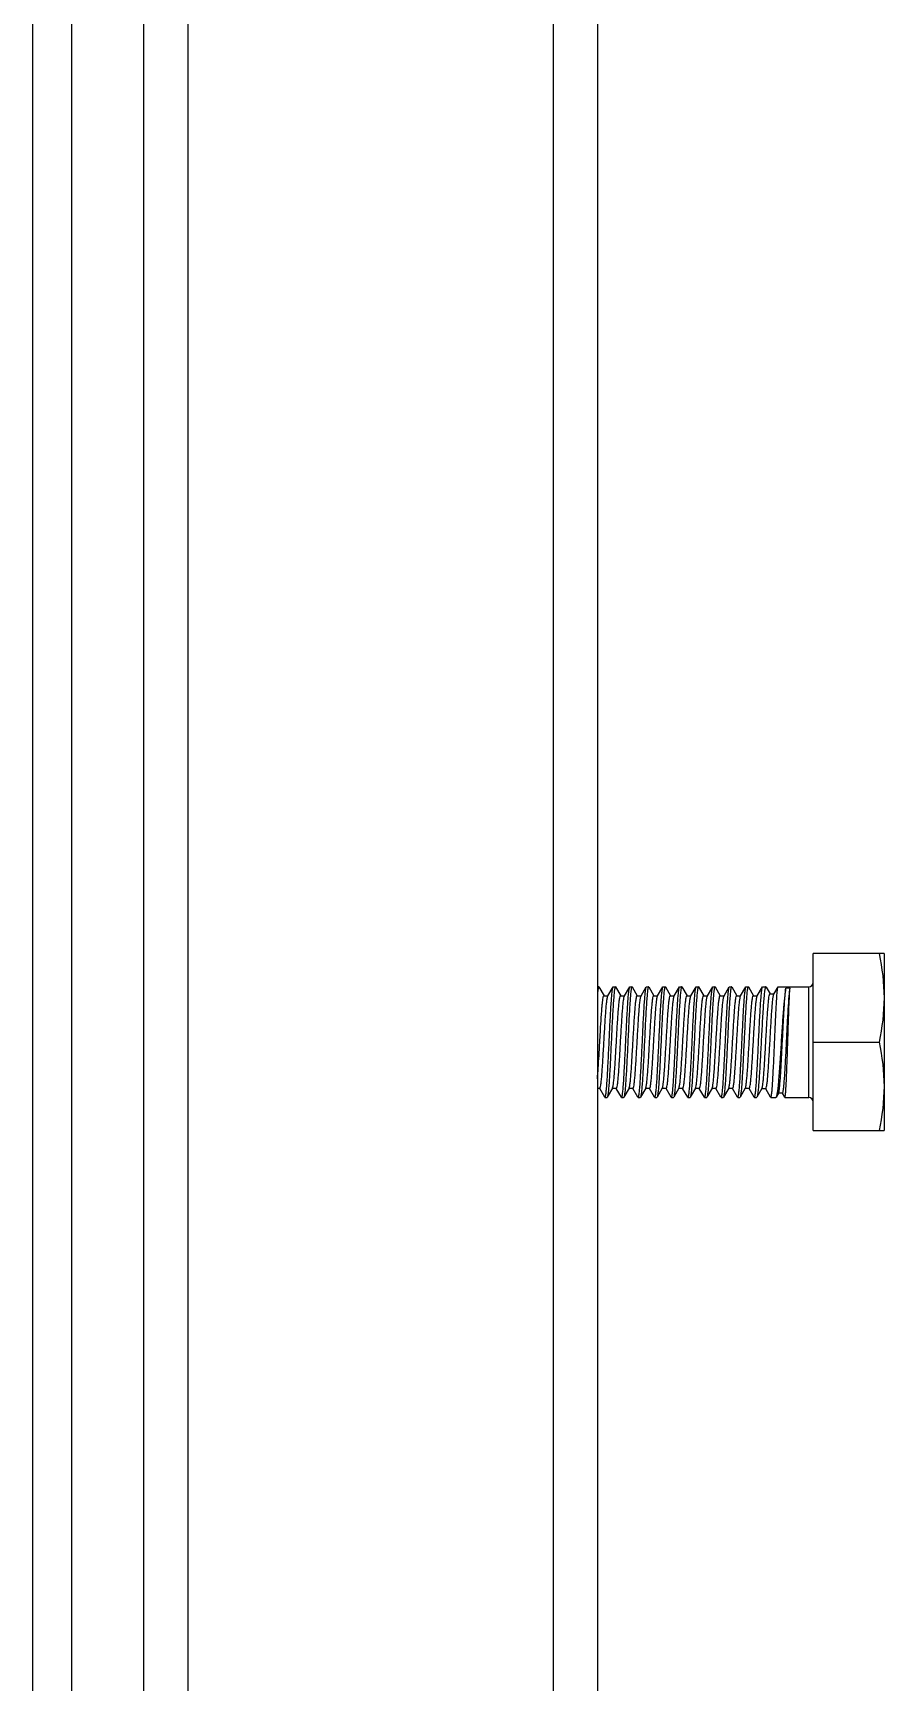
# Model space of a CAD drawing. Extents: x -427546 to -314919, y 698702 to 968782.
# Drawn here: x -418063 to -417670, y 894737 to 895499 of the extents above; entities that cross this region are included whole.
import ezdxf

# ---------------------------------------------------------------- set-up
doc = ezdxf.new("R2010")
doc.units = 0
doc.header["$LTSCALE"] = 1000
doc.header["$MEASUREMENT"] = 0
doc.layers.get('0').update_dxf_attribs({"linetype": 'CONTINUOUS'})

msp = doc.modelspace()

# ---------------------------------------------------------------- linework, layer by layer
for p, q in [((-418063.34, 894247.59), (-418063.34, 895961.39)), ((-418045.45, 894471.37), (-418045.45, 895885.83)), ((-418012.23, 895790.3), (-418012.23, 894093.48)), ((-417991.79, 895790.3), (-417991.79, 894093.48)), ((-417823.13, 895790.3), (-417823.13, 894093.48)), ((-417802.68, 895790.3), (-417802.68, 894093.48)), ((-417670.31, 895073.49), (-417703.02, 895073.49)), ((-417703.02, 894991.72), (-417703.02, 895073.49)), ((-417670.31, 895073.49), (-417670.31, 894991.72)), ((-417802.68, 895058.16), (-417802.04, 895058.16)), ((-417801.94, 895058.07), (-417802.04, 895058.16)), ((-417801.94, 895058.07), (-417799.59, 895054.02)), ((-417797.86, 895053.92), (-417795.44, 895058.07)), ((-417795.44, 895058.07), (-417795.34, 895058.16)), ((-417795.34, 895058.16), (-417794.38, 895058.16)), ((-417794.28, 895058.07), (-417794.38, 895058.16)), ((-417794.28, 895058.07), (-417791.93, 895054.02)), ((-417790.19, 895053.92), (-417787.77, 895058.07)), ((-417787.77, 895058.07), (-417787.67, 895058.16)), ((-417787.67, 895058.16), (-417786.71, 895058.16)), ((-417786.61, 895058.07), (-417786.71, 895058.16)), ((-417786.61, 895058.07), (-417784.26, 895054.02)), ((-417782.52, 895053.92), (-417780.11, 895058.07)), ((-417780.11, 895058.07), (-417780.01, 895058.16)), ((-417780.01, 895058.16), (-417779.05, 895058.16)), ((-417778.94, 895058.07), (-417779.05, 895058.16)), ((-417778.94, 895058.07), (-417776.6, 895054.02)), ((-417774.86, 895053.92), (-417772.44, 895058.07)), ((-417772.44, 895058.07), (-417772.34, 895058.16)), ((-417772.34, 895058.16), (-417771.38, 895058.16)), ((-417771.28, 895058.07), (-417771.38, 895058.16)), ((-417771.28, 895058.07), (-417768.93, 895054.02)), ((-417767.19, 895053.92), (-417764.77, 895058.07)), ((-417764.77, 895058.07), (-417764.67, 895058.16)), ((-417764.67, 895058.16), (-417763.71, 895058.16)), ((-417763.61, 895058.07), (-417761.26, 895054.02)), ((-417759.53, 895053.92), (-417757.11, 895058.07)), ((-417757.11, 895058.07), (-417757.01, 895058.16)), ((-417757.01, 895058.16), (-417756.05, 895058.16)), ((-417755.95, 895058.07), (-417756.05, 895058.16)), ((-417755.95, 895058.07), (-417753.6, 895054.02)), ((-417751.86, 895053.92), (-417749.44, 895058.07)), ((-417749.44, 895058.07), (-417749.34, 895058.16)), ((-417749.34, 895058.16), (-417748.38, 895058.16)), ((-417748.28, 895058.07), (-417748.38, 895058.16)), ((-417748.28, 895058.07), (-417745.93, 895054.02)), ((-417744.19, 895053.92), (-417741.77, 895058.07)), ((-417741.77, 895058.07), (-417741.67, 895058.16)), ((-417741.67, 895058.16), (-417740.71, 895058.16)), ((-417740.61, 895058.07), (-417740.71, 895058.16)), ((-417740.61, 895058.07), (-417738.26, 895054.02)), ((-417736.53, 895053.92), (-417734.11, 895058.07)), ((-417734.11, 895058.07), (-417734.01, 895058.16)), ((-417734.01, 895058.16), (-417733.05, 895058.16)), ((-417732.95, 895058.07), (-417730.6, 895054.02)), ((-417728.86, 895053.92), (-417726.44, 895058.07)), ((-417726.44, 895058.07), (-417726.34, 895058.16)), ((-417726.34, 895058.16), (-417724.89, 895058.16)), ((-417724.75, 895058.04), (-417724.89, 895058.16)), ((-417724.75, 895058.04), (-417722.91, 895054.88)), ((-417721.17, 895054.78), (-417719.24, 895058.1)), ((-417719.24, 895058.1), (-417719.17, 895058.16)), ((-417719.17, 895058.16), (-417705.06, 895058.16)), ((-417713.67, 895057.57), (-417715.59, 895057.57)), ((-417705.06, 895007.05), (-417705.06, 895058.16)), ((-417799.65, 895054.02), (-417797.8, 895054.02)), ((-417791.99, 895054.02), (-417790.13, 895054.02)), ((-417784.32, 895054.02), (-417782.46, 895054.02)), ((-417776.66, 895054.02), (-417774.8, 895054.02)), ((-417768.99, 895054.02), (-417767.13, 895054.02)), ((-417761.32, 895054.02), (-417759.47, 895054.02)), ((-417753.66, 895054.02), (-417751.8, 895054.02)), ((-417745.99, 895054.02), (-417744.13, 895054.02)), ((-417738.32, 895054.02), (-417736.47, 895054.02)), ((-417730.66, 895054.02), (-417728.8, 895054.02)), ((-417722.97, 895054.88), (-417721.11, 895054.88)), ((-417703.02, 895032.61), (-417672.61, 895032.61)), ((-417801.57, 895011.19), (-417802.68, 895011.19)), ((-417799.27, 895007.14), (-417801.63, 895011.19)), ((-417799.27, 895007.14), (-417799.17, 895007.05)), ((-417799.17, 895007.05), (-417798.21, 895007.05)), ((-417798.11, 895007.14), (-417798.21, 895007.05)), ((-417795.7, 895011.29), (-417798.11, 895007.14)), ((-417793.9, 895011.19), (-417795.76, 895011.19)), ((-417795.7, 895011.29), (-417795.64, 895011.43)), ((-417791.61, 895007.14), (-417793.96, 895011.19)), ((-417791.61, 895007.14), (-417791.51, 895007.05)), ((-417791.51, 895007.05), (-417790.55, 895007.05)), ((-417790.44, 895007.14), (-417790.55, 895007.05)), ((-417788.03, 895011.29), (-417790.44, 895007.14)), ((-417786.24, 895011.19), (-417788.09, 895011.19)), ((-417788.03, 895011.29), (-417787.97, 895011.43)), ((-417783.94, 895007.14), (-417786.3, 895011.19)), ((-417783.94, 895007.14), (-417783.84, 895007.05)), ((-417783.84, 895007.05), (-417782.88, 895007.05)), ((-417782.78, 895007.14), (-417782.88, 895007.05)), ((-417780.37, 895011.29), (-417782.78, 895007.14)), ((-417778.57, 895011.19), (-417780.43, 895011.19)), ((-417780.37, 895011.29), (-417780.31, 895011.42)), ((-417776.27, 895007.14), (-417778.63, 895011.19)), ((-417776.27, 895007.14), (-417776.17, 895007.05)), ((-417776.17, 895007.05), (-417775.21, 895007.05)), ((-417775.11, 895007.14), (-417775.21, 895007.05)), ((-417772.7, 895011.29), (-417775.11, 895007.14)), ((-417770.91, 895011.19), (-417772.76, 895011.19)), ((-417772.7, 895011.29), (-417772.65, 895011.42)), ((-417768.61, 895007.14), (-417770.97, 895011.19)), ((-417768.61, 895007.14), (-417768.51, 895007.05)), ((-417768.51, 895007.05), (-417767.55, 895007.05)), ((-417767.45, 895007.14), (-417767.55, 895007.05)), ((-417765.04, 895011.29), (-417767.45, 895007.14)), ((-417763.24, 895011.19), (-417765.1, 895011.19)), ((-417765.04, 895011.29), (-417764.98, 895011.41)), ((-417760.94, 895007.14), (-417763.3, 895011.19)), ((-417760.94, 895007.14), (-417760.84, 895007.05)), ((-417760.84, 895007.05), (-417759.88, 895007.05)), ((-417759.78, 895007.14), (-417759.88, 895007.05)), ((-417757.37, 895011.29), (-417759.78, 895007.14)), ((-417755.57, 895011.19), (-417757.43, 895011.19)), ((-417753.27, 895007.14), (-417755.63, 895011.19)), ((-417753.27, 895007.14), (-417753.17, 895007.05)), ((-417753.17, 895007.05), (-417752.21, 895007.05)), ((-417749.7, 895011.29), (-417752.11, 895007.14)), ((-417747.91, 895011.19), (-417749.76, 895011.19)), ((-417749.7, 895011.29), (-417749.65, 895011.4)), ((-417745.61, 895007.14), (-417747.97, 895011.19)), ((-417745.51, 895007.05), (-417744.55, 895007.05)), ((-417744.45, 895007.14), (-417744.55, 895007.05)), ((-417742.04, 895011.29), (-417744.45, 895007.14)), ((-417740.24, 895011.19), (-417742.1, 895011.19)), ((-417742.04, 895011.29), (-417741.99, 895011.39)), ((-417737.94, 895007.14), (-417740.3, 895011.19)), ((-417737.94, 895007.14), (-417737.84, 895007.05)), ((-417737.84, 895007.05), (-417736.88, 895007.05)), ((-417736.78, 895007.14), (-417736.88, 895007.05)), ((-417734.37, 895011.29), (-417736.78, 895007.14)), ((-417732.57, 895011.19), (-417734.43, 895011.19)), ((-417734.37, 895011.29), (-417734.32, 895011.39)), ((-417730.27, 895007.14), (-417732.63, 895011.19)), ((-417730.27, 895007.14), (-417730.17, 895007.05)), ((-417730.17, 895007.05), (-417729.13, 895007.05)), ((-417729.02, 895007.15), (-417729.13, 895007.05)), ((-417726.7, 895011.15), (-417729.02, 895007.15)), ((-417724.9, 895011.05), (-417726.76, 895011.05)), ((-417722.68, 895007.13), (-417724.96, 895011.05)), ((-417722.68, 895007.13), (-417722.59, 895007.05)), ((-417722.59, 895007.05), (-417720.28, 895007.05)), ((-417720.12, 895007.19), (-417720.28, 895007.05)), ((-417719.02, 895009.08), (-417720.12, 895007.19)), ((-417717.21, 895008.98), (-417719.07, 895008.98)), ((-417716.17, 895007.1), (-417717.25, 895008.96)), ((-417716.17, 895007.1), (-417716.12, 895007.05)), ((-417716.12, 895007.05), (-417705.06, 895007.05)), ((-417703.02, 894991.72), (-417670.31, 894991.72))]:
    msp.add_line(p, q)
for centre, start, end in [((-417705.06, 895060.21), 270, 0), ((-417705.06, 895005.01), 0, 90)]:
    msp.add_arc(centre, 2.04, start, end)
for points in [[(-417672.61, 895073.49), (-417671.2, 895066.78), (-417670.31, 895059.91), (-417670.31, 895053.05)], [(-417670.31, 895053.05), (-417670.31, 895046.19), (-417671.2, 895039.32), (-417672.61, 895032.61)], [(-417672.61, 895032.61), (-417671.2, 895025.89), (-417670.31, 895019.02), (-417670.31, 895012.16)], [(-417670.31, 895012.16), (-417670.31, 895005.3), (-417671.2, 894998.43), (-417672.61, 894991.72)]]:
    msp.add_open_spline(points, degree=3)
for points, knots in [([(-417802.04, 895058.16), (-417802.14, 895058.16), (-417802.27, 895057.76), (-417802.39, 895057.19), (-417802.55, 895056.07), (-417802.64, 895055.23), (-417802.68, 895054.73)], [0, 0, 0, 0, 0.077049, 0.268055, 0.577055, 1, 1, 1, 1]), ([(-417797.26, 895032.61), (-417797.11, 895035.7), (-417796.89, 895040.22), (-417796.59, 895045.99), (-417796.37, 895049.72), (-417796.14, 895052.86), (-417795.94, 895055.32), (-417795.71, 895056.96), (-417795.58, 895057.83), (-417795.44, 895058.07)], [0, 0, 0, 0, 0.364023, 0.530311, 0.678342, 0.803036, 0.90014, 0.966414, 1, 1, 1, 1]), ([(-417794.38, 895058.16), (-417794.44, 895058.16), (-417794.55, 895057.95), (-417794.64, 895057.61), (-417794.76, 895056.98), (-417794.93, 895055.72), (-417795.13, 895053.58), (-417795.36, 895050.45), (-417795.59, 895046.62), (-417795.83, 895042.26), (-417796.06, 895037.53), (-417796.22, 895034.27), (-417796.29, 895032.61)], [0, 0, 0, 0, 0.006679, 0.021742, 0.04591, 0.079126, 0.171519, 0.295578, 0.446611, 0.618856, 0.8057, 1, 1, 1, 1]), ([(-417789.59, 895032.61), (-417789.44, 895035.7), (-417789.23, 895040.22), (-417788.92, 895045.99), (-417788.7, 895049.72), (-417788.48, 895052.86), (-417788.28, 895055.32), (-417788.04, 895056.96), (-417787.92, 895057.83), (-417787.77, 895058.07)], [0, 0, 0, 0, 0.364021, 0.530313, 0.678345, 0.803036, 0.900138, 0.966413, 1, 1, 1, 1]), ([(-417786.71, 895058.16), (-417786.77, 895058.16), (-417786.88, 895057.95), (-417786.97, 895057.61), (-417787.09, 895056.98), (-417787.26, 895055.72), (-417787.46, 895053.58), (-417787.69, 895050.45), (-417787.93, 895046.62), (-417788.16, 895042.26), (-417788.39, 895037.53), (-417788.55, 895034.27), (-417788.63, 895032.61)], [0, 0, 0, 0, 0.006669, 0.021718, 0.045876, 0.079084, 0.171468, 0.295521, 0.446556, 0.618814, 0.805682, 1, 1, 1, 1]), ([(-417781.92, 895032.61), (-417781.77, 895035.7), (-417781.56, 895040.22), (-417781.25, 895045.99), (-417781.03, 895049.72), (-417780.81, 895052.86), (-417780.61, 895055.32), (-417780.37, 895056.96), (-417780.25, 895057.83), (-417780.11, 895058.07)], [0, 0, 0, 0, 0.364026, 0.530319, 0.678348, 0.803035, 0.900137, 0.966414, 1, 1, 1, 1]), ([(-417779.05, 895058.16), (-417779.1, 895058.16), (-417779.22, 895057.95), (-417779.3, 895057.61), (-417779.43, 895056.98), (-417779.59, 895055.72), (-417779.8, 895053.58), (-417780.03, 895050.45), (-417780.26, 895046.62), (-417780.49, 895042.26), (-417780.73, 895037.53), (-417780.88, 895034.27), (-417780.96, 895032.61)], [0, 0, 0, 0, 0.00669, 0.021765, 0.045943, 0.079167, 0.171572, 0.295635, 0.446661, 0.618889, 0.805716, 1, 1, 1, 1]), ([(-417774.26, 895032.61), (-417774.11, 895035.7), (-417773.89, 895040.22), (-417773.59, 895045.99), (-417773.37, 895049.72), (-417773.14, 895052.86), (-417772.94, 895055.32), (-417772.71, 895056.96), (-417772.58, 895057.83), (-417772.44, 895058.07)], [0, 0, 0, 0, 0.364024, 0.530311, 0.678342, 0.803035, 0.900139, 0.966414, 1, 1, 1, 1]), ([(-417771.38, 895058.16), (-417771.44, 895058.16), (-417771.55, 895057.95), (-417771.64, 895057.61), (-417771.76, 895056.98), (-417771.93, 895055.72), (-417772.13, 895053.58), (-417772.36, 895050.45), (-417772.59, 895046.62), (-417772.83, 895042.26), (-417773.06, 895037.53), (-417773.22, 895034.27), (-417773.3, 895032.61)], [0, 0, 0, 0, 0.006677, 0.021735, 0.045901, 0.079116, 0.171512, 0.295573, 0.4466, 0.618843, 0.805694, 1, 1, 1, 1]), ([(-417766.59, 895032.61), (-417766.44, 895035.7), (-417766.23, 895040.22), (-417765.92, 895045.99), (-417765.7, 895049.72), (-417765.48, 895052.86), (-417765.28, 895055.32), (-417765.04, 895056.96), (-417764.92, 895057.83), (-417764.77, 895058.07)], [0, 0, 0, 0, 0.364026, 0.530313, 0.678337, 0.803029, 0.900137, 0.966414, 1, 1, 1, 1]), ([(-417763.71, 895058.16), (-417763.77, 895058.16), (-417763.88, 895057.95), (-417763.97, 895057.61), (-417764.09, 895056.98), (-417764.26, 895055.72), (-417764.47, 895053.58), (-417764.69, 895050.45), (-417764.93, 895046.62), (-417765.16, 895042.26), (-417765.39, 895037.53), (-417765.55, 895034.27), (-417765.63, 895032.61)], [0, 0, 0, 0, 0.006697, 0.021777, 0.045962, 0.079191, 0.171605, 0.29567, 0.44669, 0.618909, 0.805726, 1, 1, 1, 1]), ([(-417763.61, 895058.07), (-417763.63, 895058.1), (-417763.65, 895058.14), (-417763.69, 895058.16), (-417763.71, 895058.16)], [0, 0, 0, 0, 0.600612, 1, 1, 1, 1]), ([(-417758.92, 895032.61), (-417758.78, 895035.7), (-417758.56, 895040.22), (-417758.25, 895045.99), (-417758.04, 895049.72), (-417757.81, 895052.86), (-417757.61, 895055.32), (-417757.37, 895056.96), (-417757.25, 895057.83), (-417757.11, 895058.07)], [0, 0, 0, 0, 0.364026, 0.530312, 0.67834, 0.803034, 0.90014, 0.966415, 1, 1, 1, 1]), ([(-417756.05, 895058.16), (-417756.1, 895058.16), (-417756.22, 895057.95), (-417756.3, 895057.61), (-417756.43, 895056.98), (-417756.59, 895055.72), (-417756.8, 895053.58), (-417757.03, 895050.45), (-417757.26, 895046.62), (-417757.49, 895042.26), (-417757.73, 895037.53), (-417757.88, 895034.27), (-417757.96, 895032.61)], [0, 0, 0, 0, 0.006686, 0.021757, 0.045931, 0.079152, 0.171553, 0.295615, 0.446644, 0.618879, 0.805711, 1, 1, 1, 1]), ([(-417751.26, 895032.61), (-417751.11, 895035.7), (-417750.89, 895040.22), (-417750.59, 895045.99), (-417750.37, 895049.72), (-417750.14, 895052.86), (-417749.95, 895055.32), (-417749.71, 895056.96), (-417749.58, 895057.83), (-417749.44, 895058.07)], [0, 0, 0, 0, 0.364021, 0.530311, 0.678343, 0.803036, 0.90014, 0.966414, 1, 1, 1, 1]), ([(-417748.38, 895058.16), (-417748.44, 895058.16), (-417748.55, 895057.95), (-417748.64, 895057.61), (-417748.76, 895056.98), (-417748.93, 895055.72), (-417749.13, 895053.58), (-417749.36, 895050.45), (-417749.59, 895046.62), (-417749.83, 895042.26), (-417750.06, 895037.53), (-417750.22, 895034.27), (-417750.3, 895032.61)], [0, 0, 0, 0, 0.006676, 0.021736, 0.045901, 0.079115, 0.171505, 0.295563, 0.446596, 0.618846, 0.805696, 1, 1, 1, 1]), ([(-417743.59, 895032.61), (-417743.44, 895035.7), (-417743.23, 895040.22), (-417742.92, 895045.99), (-417742.7, 895049.72), (-417742.48, 895052.86), (-417742.28, 895055.32), (-417742.04, 895056.96), (-417741.92, 895057.83), (-417741.77, 895058.07)], [0, 0, 0, 0, 0.364021, 0.530314, 0.678346, 0.803036, 0.900137, 0.966413, 1, 1, 1, 1]), ([(-417740.71, 895058.16), (-417740.77, 895058.16), (-417740.88, 895057.95), (-417740.97, 895057.61), (-417741.09, 895056.98), (-417741.26, 895055.72), (-417741.47, 895053.58), (-417741.69, 895050.45), (-417741.93, 895046.62), (-417742.16, 895042.26), (-417742.39, 895037.53), (-417742.55, 895034.27), (-417742.63, 895032.61)], [0, 0, 0, 0, 0.006669, 0.021718, 0.045876, 0.079084, 0.171468, 0.295522, 0.446557, 0.618815, 0.805682, 1, 1, 1, 1]), ([(-417735.92, 895032.61), (-417735.78, 895035.7), (-417735.56, 895040.22), (-417735.25, 895045.99), (-417735.04, 895049.72), (-417734.81, 895052.86), (-417734.61, 895055.32), (-417734.38, 895056.96), (-417734.25, 895057.83), (-417734.11, 895058.07)], [0, 0, 0, 0, 0.364026, 0.530319, 0.678348, 0.803035, 0.900137, 0.966414, 1, 1, 1, 1]), ([(-417733.05, 895058.16), (-417733.1, 895058.16), (-417733.22, 895057.95), (-417733.31, 895057.61), (-417733.43, 895056.98), (-417733.6, 895055.72), (-417733.8, 895053.58), (-417734.03, 895050.45), (-417734.26, 895046.62), (-417734.49, 895042.26), (-417734.73, 895037.53), (-417734.88, 895034.27), (-417734.96, 895032.61)], [0, 0, 0, 0, 0.006688, 0.021753, 0.045929, 0.079148, 0.171548, 0.29561, 0.446639, 0.618873, 0.805706, 1, 1, 1, 1]), ([(-417732.95, 895058.07), (-417732.96, 895058.1), (-417732.98, 895058.14), (-417733.03, 895058.16), (-417733.05, 895058.16)], [0, 0, 0, 0, 0.600476, 1, 1, 1, 1]), ([(-417728.26, 895032.61), (-417728.11, 895035.7), (-417727.89, 895040.22), (-417727.59, 895045.99), (-417727.37, 895049.72), (-417727.14, 895052.86), (-417726.95, 895055.32), (-417726.71, 895056.96), (-417726.58, 895057.83), (-417726.44, 895058.07)], [0, 0, 0, 0, 0.364024, 0.530312, 0.678343, 0.803036, 0.90014, 0.966414, 1, 1, 1, 1]), ([(-417724.89, 895058.16), (-417724.95, 895058.16), (-417725.08, 895057.96), (-417725.19, 895057.61), (-417725.33, 895056.98), (-417725.52, 895055.72), (-417725.75, 895053.58), (-417726.01, 895050.45), (-417726.27, 895046.62), (-417726.53, 895042.26), (-417726.79, 895037.53), (-417726.97, 895034.27), (-417727.05, 895032.61)], [0, 0, 0, 0, 0.007187, 0.022465, 0.046744, 0.080015, 0.172417, 0.296393, 0.447275, 0.619318, 0.805937, 1, 1, 1, 1]), ([(-417720.84, 895032.61), (-417720.7, 895035.73), (-417720.51, 895040.27), (-417720.24, 895046.08), (-417720.05, 895049.83), (-417719.85, 895052.97), (-417719.68, 895055.41), (-417719.46, 895057.02), (-417719.37, 895057.87), (-417719.24, 895058.1)], [0, 0, 0, 0, 0.366748, 0.534004, 0.682559, 0.80722, 0.903651, 0.968552, 1, 1, 1, 1]), ([(-417719.02, 895009.08), (-417718.89, 895009.31), (-417718.76, 895010.1), (-417718.53, 895011.59), (-417718.33, 895013.81), (-417718.12, 895016.62), (-417717.91, 895019.97), (-417717.61, 895025.15), (-417717.27, 895032.06), (-417716.86, 895040.25), (-417716.48, 895047.62), (-417716.07, 895053.3), (-417715.81, 895056.43), (-417715.59, 895057.57)], [0, 0, 0, 0, 0.016498, 0.048153, 0.094091, 0.152829, 0.222461, 0.300749, 0.473185, 0.64885, 0.806645, 0.928205, 1, 1, 1, 1]), ([(-417715.59, 895057.57), (-417715.71, 895057.16), (-417715.92, 895056.08), (-417716.33, 895053.1), (-417716.78, 895048.03), (-417717.3, 895040.79), (-417717.63, 895035.44), (-417717.81, 895032.61)], [0, 0, 0, 0, 0.052104, 0.130854, 0.359409, 0.660459, 1, 1, 1, 1]), ([(-417717.21, 895008.98), (-417717.16, 895008.98), (-417717.05, 895009.15), (-417716.97, 895009.45), (-417716.85, 895009.98), (-417716.69, 895011.06), (-417716.5, 895012.87), (-417716.28, 895015.54), (-417716.06, 895018.8), (-417715.84, 895022.55), (-417715.62, 895026.66), (-417715.33, 895032.44), (-417714.98, 895039.51), (-417714.59, 895047.18), (-417714.17, 895053.11), (-417713.9, 895056.38), (-417713.67, 895057.57)], [0, 0, 0, 0, 0.003181, 0.009997, 0.020842, 0.035708, 0.077022, 0.132568, 0.200428, 0.278278, 0.363482, 0.453195, 0.634322, 0.798504, 0.925407, 1, 1, 1, 1]), ([(-417714.75, 895032.61), (-417714.66, 895035.44), (-417714.48, 895040.78), (-417714.24, 895048.03), (-417713.97, 895053.52), (-417713.82, 895056.5), (-417713.67, 895057.57)], [0, 0, 0, 0, 0.340216, 0.641739, 0.870295, 1, 1, 1, 1]), ([(-417802.68, 895015.67), (-417802.53, 895017.27), (-417802.27, 895020.87), (-417801.91, 895026.65), (-417801.55, 895033), (-417801.19, 895039.31), (-417800.88, 895044.28), (-417800.62, 895047.77), (-417800.43, 895049.9), (-417800.25, 895051.57), (-417800.07, 895052.88), (-417799.92, 895053.55), (-417799.76, 895054.02), (-417799.65, 895054.02)], [0, 0, 0, 0, 0.125273, 0.280526, 0.451, 0.620464, 0.772784, 0.837888, 0.893492, 0.938284, 0.971239, 0.991709, 1, 1, 1, 1]), ([(-417801.57, 895011.19), (-417801.52, 895011.19), (-417801.41, 895011.34), (-417801.26, 895011.83), (-417801.05, 895012.96), (-417800.84, 895014.79), (-417800.62, 895017.28), (-417800.4, 895020.32), (-417800.17, 895023.8), (-417799.94, 895027.59), (-417799.64, 895032.89), (-417799.34, 895038.14), (-417799.03, 895043.15), (-417798.81, 895046.43), (-417798.58, 895049.21), (-417798.37, 895051.4), (-417798.14, 895052.89), (-417797.99, 895053.68), (-417797.86, 895053.92)], [0, 0, 0, 0, 0.003516, 0.010771, 0.037949, 0.081609, 0.140308, 0.211978, 0.294061, 0.383613, 0.477416, 0.664254, 0.750571, 0.827952, 0.893624, 0.945254, 0.981055, 1, 1, 1, 1]), ([(-417795.64, 895011.43), (-417795.52, 895011.74), (-417795.36, 895012.63), (-417795.14, 895014.28), (-417794.93, 895016.57), (-417794.61, 895020.64), (-417794.25, 895026.59), (-417793.89, 895032.89), (-417793.59, 895038.09), (-417793.37, 895041.79), (-417793.14, 895045.18), (-417792.92, 895048.12), (-417792.7, 895050.54), (-417792.5, 895052.31), (-417792.3, 895053.4), (-417792.15, 895053.88), (-417792.04, 895054.02), (-417791.99, 895054.02)], [0, 0, 0, 0, 0.023139, 0.062463, 0.116774, 0.184236, 0.348936, 0.533941, 0.62611, 0.713772, 0.793885, 0.863675, 0.920735, 0.963127, 0.989505, 0.996557, 1, 1, 1, 1]), ([(-417793.9, 895011.19), (-417793.85, 895011.19), (-417793.74, 895011.34), (-417793.59, 895011.83), (-417793.39, 895012.96), (-417793.18, 895014.79), (-417792.95, 895017.28), (-417792.73, 895020.32), (-417792.5, 895023.8), (-417792.27, 895027.59), (-417791.97, 895032.89), (-417791.68, 895038.14), (-417791.36, 895043.15), (-417791.14, 895046.43), (-417790.91, 895049.21), (-417790.7, 895051.4), (-417790.47, 895052.89), (-417790.33, 895053.68), (-417790.19, 895053.92)], [0, 0, 0, 0, 0.003516, 0.010771, 0.037949, 0.081609, 0.140308, 0.211978, 0.294061, 0.383613, 0.477416, 0.664254, 0.750571, 0.827952, 0.893624, 0.945254, 0.981055, 1, 1, 1, 1]), ([(-417787.97, 895011.43), (-417787.86, 895011.73), (-417787.7, 895012.62), (-417787.48, 895014.26), (-417787.27, 895016.55), (-417786.95, 895020.62), (-417786.58, 895026.57), (-417786.22, 895032.87), (-417785.93, 895038.07), (-417785.7, 895041.78), (-417785.48, 895045.17), (-417785.26, 895048.12), (-417785.04, 895050.53), (-417784.83, 895052.3), (-417784.63, 895053.4), (-417784.48, 895053.88), (-417784.37, 895054.02), (-417784.32, 895054.02)], [0, 0, 0, 0, 0.023, 0.06221, 0.116433, 0.183837, 0.348506, 0.533571, 0.625793, 0.713517, 0.793694, 0.863545, 0.920659, 0.963092, 0.989496, 0.996554, 1, 1, 1, 1]), ([(-417786.24, 895011.19), (-417786.19, 895011.19), (-417786.08, 895011.34), (-417785.92, 895011.83), (-417785.72, 895012.96), (-417785.51, 895014.79), (-417785.29, 895017.28), (-417785.06, 895020.32), (-417784.84, 895023.8), (-417784.61, 895027.59), (-417784.3, 895032.89), (-417784.01, 895038.14), (-417783.7, 895043.15), (-417783.47, 895046.43), (-417783.24, 895049.21), (-417783.04, 895051.4), (-417782.8, 895052.89), (-417782.66, 895053.68), (-417782.52, 895053.92)], [0, 0, 0, 0, 0.003516, 0.010771, 0.037949, 0.081609, 0.140308, 0.211978, 0.294061, 0.383613, 0.477416, 0.664254, 0.750571, 0.827952, 0.893624, 0.945254, 0.981055, 1, 1, 1, 1]), ([(-417780.31, 895011.42), (-417780.19, 895011.73), (-417780.04, 895012.6), (-417779.81, 895014.24), (-417779.6, 895016.53), (-417779.28, 895020.6), (-417778.92, 895026.55), (-417778.56, 895032.85), (-417778.26, 895038.06), (-417778.04, 895041.77), (-417777.81, 895045.16), (-417777.59, 895048.11), (-417777.37, 895050.53), (-417777.16, 895052.3), (-417776.96, 895053.4), (-417776.81, 895053.88), (-417776.7, 895054.02), (-417776.66, 895054.02)], [0, 0, 0, 0, 0.022862, 0.061956, 0.116091, 0.183437, 0.348074, 0.5332, 0.625476, 0.713261, 0.793503, 0.863416, 0.920583, 0.963057, 0.989487, 0.996552, 1, 1, 1, 1]), ([(-417778.57, 895011.19), (-417778.52, 895011.19), (-417778.41, 895011.34), (-417778.26, 895011.83), (-417778.05, 895012.96), (-417777.85, 895014.79), (-417777.62, 895017.28), (-417777.4, 895020.32), (-417777.17, 895023.8), (-417776.94, 895027.59), (-417776.64, 895032.89), (-417776.34, 895038.14), (-417776.03, 895043.15), (-417775.81, 895046.43), (-417775.58, 895049.21), (-417775.37, 895051.4), (-417775.14, 895052.89), (-417774.99, 895053.68), (-417774.86, 895053.92)], [0, 0, 0, 0, 0.003516, 0.010771, 0.037949, 0.081609, 0.140308, 0.211978, 0.294061, 0.383613, 0.477416, 0.664254, 0.750571, 0.827952, 0.893624, 0.945254, 0.981055, 1, 1, 1, 1]), ([(-417772.65, 895011.42), (-417772.53, 895011.72), (-417772.37, 895012.59), (-417772.15, 895014.23), (-417771.94, 895016.51), (-417771.62, 895020.58), (-417771.25, 895026.53), (-417770.89, 895032.83), (-417770.59, 895038.04), (-417770.37, 895041.76), (-417770.15, 895045.15), (-417769.93, 895048.1), (-417769.7, 895050.53), (-417769.5, 895052.3), (-417769.3, 895053.4), (-417769.15, 895053.88), (-417769.04, 895054.02), (-417768.99, 895054.02)], [0, 0, 0, 0, 0.022723, 0.061701, 0.115749, 0.183037, 0.347642, 0.532829, 0.625158, 0.713005, 0.793312, 0.863286, 0.920506, 0.963022, 0.989478, 0.99655, 1, 1, 1, 1]), ([(-417770.91, 895011.19), (-417770.86, 895011.19), (-417770.74, 895011.34), (-417770.59, 895011.83), (-417770.39, 895012.96), (-417770.18, 895014.79), (-417769.95, 895017.28), (-417769.73, 895020.32), (-417769.5, 895023.8), (-417769.28, 895027.59), (-417768.97, 895032.89), (-417768.68, 895038.14), (-417768.36, 895043.15), (-417768.14, 895046.43), (-417767.91, 895049.21), (-417767.7, 895051.4), (-417767.47, 895052.89), (-417767.33, 895053.68), (-417767.19, 895053.92)], [0, 0, 0, 0, 0.003516, 0.010771, 0.037949, 0.081609, 0.140308, 0.211978, 0.294061, 0.383613, 0.477416, 0.664254, 0.750571, 0.827952, 0.893624, 0.945254, 0.981055, 1, 1, 1, 1]), ([(-417764.98, 895011.41), (-417764.86, 895011.71), (-417764.71, 895012.58), (-417764.49, 895014.21), (-417764.27, 895016.49), (-417763.95, 895020.56), (-417763.58, 895026.51), (-417763.23, 895032.81), (-417762.93, 895038.03), (-417762.7, 895041.74), (-417762.48, 895045.14), (-417762.26, 895048.1), (-417762.04, 895050.52), (-417761.83, 895052.3), (-417761.63, 895053.4), (-417761.48, 895053.88), (-417761.37, 895054.02), (-417761.32, 895054.02)], [0, 0, 0, 0, 0.022584, 0.061447, 0.115407, 0.182636, 0.34721, 0.532457, 0.62484, 0.712749, 0.79312, 0.863155, 0.920429, 0.962986, 0.989469, 0.996548, 1, 1, 1, 1]), ([(-417763.24, 895011.19), (-417763.19, 895011.19), (-417763.08, 895011.34), (-417762.93, 895011.83), (-417762.72, 895012.96), (-417762.51, 895014.79), (-417762.29, 895017.28), (-417762.06, 895020.32), (-417761.84, 895023.8), (-417761.61, 895027.59), (-417761.31, 895032.89), (-417761.01, 895038.14), (-417760.7, 895043.15), (-417760.47, 895046.43), (-417760.25, 895049.21), (-417760.04, 895051.4), (-417759.8, 895052.89), (-417759.66, 895053.68), (-417759.53, 895053.92)], [0, 0, 0, 0, 0.003516, 0.010772, 0.037949, 0.081609, 0.140308, 0.211978, 0.294061, 0.383612, 0.477416, 0.664254, 0.750571, 0.827952, 0.893624, 0.945254, 0.981055, 1, 1, 1, 1]), ([(-417757.32, 895011.41), (-417757.2, 895011.7), (-417757.04, 895012.57), (-417756.82, 895014.2), (-417756.61, 895016.47), (-417756.29, 895020.54), (-417755.92, 895026.49), (-417755.56, 895032.79), (-417755.26, 895038.01), (-417755.04, 895041.73), (-417754.82, 895045.13), (-417754.59, 895048.09), (-417754.37, 895050.52), (-417754.17, 895052.3), (-417753.97, 895053.4), (-417753.82, 895053.88), (-417753.71, 895054.02), (-417753.66, 895054.02)], [0, 0, 0, 0, 0.022445, 0.061192, 0.115065, 0.182235, 0.346776, 0.532084, 0.624521, 0.712492, 0.792928, 0.863025, 0.920353, 0.962951, 0.98946, 0.996545, 1, 1, 1, 1]), ([(-417755.57, 895011.19), (-417755.52, 895011.19), (-417755.41, 895011.34), (-417755.26, 895011.83), (-417755.05, 895012.96), (-417754.85, 895014.79), (-417754.62, 895017.28), (-417754.4, 895020.32), (-417754.17, 895023.8), (-417753.94, 895027.59), (-417753.64, 895032.89), (-417753.34, 895038.14), (-417753.03, 895043.15), (-417752.81, 895046.43), (-417752.58, 895049.21), (-417752.37, 895051.4), (-417752.14, 895052.89), (-417752, 895053.68), (-417751.86, 895053.92)], [0, 0, 0, 0, 0.003516, 0.010772, 0.037949, 0.081609, 0.140308, 0.211978, 0.294061, 0.383612, 0.477416, 0.664253, 0.750571, 0.827952, 0.893624, 0.945254, 0.981055, 1, 1, 1, 1]), ([(-417749.65, 895011.4), (-417749.53, 895011.69), (-417749.38, 895012.56), (-417749.16, 895014.18), (-417748.94, 895016.45), (-417748.62, 895020.52), (-417748.25, 895026.47), (-417747.9, 895032.78), (-417747.6, 895038), (-417747.37, 895041.72), (-417747.15, 895045.12), (-417746.93, 895048.09), (-417746.71, 895050.51), (-417746.5, 895052.29), (-417746.3, 895053.4), (-417746.15, 895053.88), (-417746.04, 895054.02), (-417745.99, 895054.02)], [0, 0, 0, 0, 0.022306, 0.060937, 0.114721, 0.181834, 0.346342, 0.531711, 0.624202, 0.712235, 0.792736, 0.862894, 0.920276, 0.962916, 0.98945, 0.996543, 1, 1, 1, 1]), ([(-417747.91, 895011.19), (-417747.86, 895011.19), (-417747.74, 895011.34), (-417747.59, 895011.83), (-417747.39, 895012.96), (-417747.18, 895014.79), (-417746.95, 895017.28), (-417746.73, 895020.32), (-417746.5, 895023.8), (-417746.28, 895027.59), (-417745.97, 895032.89), (-417745.68, 895038.14), (-417745.37, 895043.15), (-417745.14, 895046.43), (-417744.91, 895049.21), (-417744.7, 895051.4), (-417744.47, 895052.89), (-417744.33, 895053.68), (-417744.19, 895053.92)], [0, 0, 0, 0, 0.003515, 0.010772, 0.037949, 0.081609, 0.140308, 0.211978, 0.294061, 0.383612, 0.477415, 0.664253, 0.750571, 0.827952, 0.893624, 0.945254, 0.981055, 1, 1, 1, 1]), ([(-417741.99, 895011.39), (-417741.87, 895011.69), (-417741.71, 895012.55), (-417741.49, 895014.16), (-417741.28, 895016.43), (-417740.96, 895020.5), (-417740.59, 895026.44), (-417740.23, 895032.76), (-417739.93, 895037.98), (-417739.71, 895041.71), (-417739.48, 895045.11), (-417739.26, 895048.08), (-417739.04, 895050.51), (-417738.83, 895052.29), (-417738.63, 895053.39), (-417738.48, 895053.88), (-417738.37, 895054.02), (-417738.32, 895054.02)], [0, 0, 0, 0, 0.022167, 0.060682, 0.114378, 0.181432, 0.345908, 0.531337, 0.623882, 0.711978, 0.792543, 0.862763, 0.920199, 0.962881, 0.989441, 0.996541, 1, 1, 1, 1]), ([(-417740.24, 895011.19), (-417740.19, 895011.19), (-417740.08, 895011.34), (-417739.93, 895011.83), (-417739.72, 895012.96), (-417739.51, 895014.79), (-417739.29, 895017.28), (-417739.06, 895020.32), (-417738.84, 895023.8), (-417738.61, 895027.59), (-417738.31, 895032.89), (-417738.01, 895038.14), (-417737.7, 895043.15), (-417737.47, 895046.43), (-417737.25, 895049.21), (-417737.04, 895051.4), (-417736.8, 895052.89), (-417736.66, 895053.68), (-417736.53, 895053.92)], [0, 0, 0, 0, 0.003515, 0.010772, 0.037949, 0.081609, 0.140308, 0.211978, 0.294061, 0.383612, 0.477415, 0.664253, 0.750571, 0.827952, 0.893624, 0.945254, 0.981055, 1, 1, 1, 1]), ([(-417734.32, 895011.39), (-417734.2, 895011.68), (-417734.05, 895012.54), (-417733.83, 895014.15), (-417733.61, 895016.41), (-417733.29, 895020.47), (-417732.92, 895026.42), (-417732.57, 895032.74), (-417732.27, 895037.96), (-417732.04, 895041.69), (-417731.82, 895045.1), (-417731.6, 895048.07), (-417731.37, 895050.51), (-417731.17, 895052.29), (-417730.97, 895053.39), (-417730.82, 895053.88), (-417730.71, 895054.02), (-417730.66, 895054.02)], [0, 0, 0, 0, 0.022028, 0.060426, 0.114034, 0.181029, 0.345472, 0.530963, 0.623561, 0.71172, 0.79235, 0.862632, 0.920122, 0.962845, 0.989432, 0.996538, 1, 1, 1, 1]), ([(-417732.57, 895011.19), (-417732.52, 895011.19), (-417732.41, 895011.34), (-417732.26, 895011.83), (-417732.06, 895012.96), (-417731.85, 895014.79), (-417731.62, 895017.28), (-417731.4, 895020.32), (-417731.17, 895023.8), (-417730.94, 895027.59), (-417730.64, 895032.89), (-417730.34, 895038.14), (-417730.03, 895043.15), (-417729.81, 895046.43), (-417729.58, 895049.21), (-417729.37, 895051.4), (-417729.14, 895052.89), (-417729, 895053.68), (-417728.86, 895053.92)], [0, 0, 0, 0, 0.003515, 0.010772, 0.037949, 0.081609, 0.140308, 0.211978, 0.294061, 0.383612, 0.477415, 0.664253, 0.750571, 0.827952, 0.893624, 0.945254, 0.981055, 1, 1, 1, 1]), ([(-417726.7, 895011.15), (-417726.56, 895011.39), (-417726.41, 895012.21), (-417726.18, 895013.75), (-417725.97, 895016.01), (-417725.74, 895018.88), (-417725.51, 895022.26), (-417725.19, 895027.41), (-417724.9, 895032.8), (-417724.59, 895038.22), (-417724.36, 895042.09), (-417724.14, 895045.63), (-417723.91, 895048.71), (-417723.69, 895051.24), (-417723.48, 895053.08), (-417723.28, 895054.23), (-417723.13, 895054.72), (-417723.02, 895054.88), (-417722.97, 895054.88)], [0, 0, 0, 0, 0.019036, 0.055162, 0.107284, 0.173532, 0.25149, 0.338305, 0.525651, 0.619397, 0.708683, 0.790327, 0.861445, 0.919555, 0.962678, 0.989457, 0.996584, 1, 1, 1, 1]), ([(-417724.9, 895011.05), (-417724.85, 895011.05), (-417724.73, 895011.2), (-417724.58, 895011.71), (-417724.37, 895012.89), (-417724.16, 895014.78), (-417723.93, 895017.36), (-417723.71, 895020.49), (-417723.48, 895024.08), (-417723.25, 895027.98), (-417722.94, 895033.41), (-417722.65, 895038.78), (-417722.34, 895043.89), (-417722.11, 895047.22), (-417721.88, 895050.03), (-417721.68, 895052.25), (-417721.45, 895053.75), (-417721.31, 895054.54), (-417721.17, 895054.78)], [0, 0, 0, 0, 0.003526, 0.010871, 0.03842, 0.082642, 0.142013, 0.214376, 0.297085, 0.387117, 0.481196, 0.667858, 0.753739, 0.830507, 0.895467, 0.946372, 0.98153, 1, 1, 1, 1]), ([(-417799.17, 895007.05), (-417799.11, 895007.05), (-417799, 895007.26), (-417798.91, 895007.61), (-417798.79, 895008.23), (-417798.62, 895009.5), (-417798.42, 895011.63), (-417798.19, 895014.77), (-417797.96, 895018.59), (-417797.72, 895022.95), (-417797.49, 895027.68), (-417797.33, 895030.94), (-417797.26, 895032.61)], [0, 0, 0, 0, 0.006696, 0.021778, 0.045962, 0.079192, 0.171607, 0.295672, 0.44669, 0.618908, 0.805728, 1, 1, 1, 1]), ([(-417796.29, 895032.61), (-417796.44, 895029.51), (-417796.66, 895025), (-417796.96, 895019.23), (-417797.18, 895015.49), (-417797.41, 895012.35), (-417797.61, 895009.9), (-417797.84, 895008.26), (-417797.97, 895007.39), (-417798.11, 895007.14)], [0, 0, 0, 0, 0.36397, 0.530239, 0.678254, 0.802945, 0.900063, 0.966368, 1, 1, 1, 1]), ([(-417791.51, 895007.05), (-417791.45, 895007.05), (-417791.34, 895007.26), (-417791.25, 895007.6), (-417791.13, 895008.23), (-417790.96, 895009.49), (-417790.75, 895011.63), (-417790.52, 895014.76), (-417790.29, 895018.59), (-417790.06, 895022.95), (-417789.82, 895027.68), (-417789.67, 895030.94), (-417789.59, 895032.61)], [0, 0, 0, 0, 0.006683, 0.02175, 0.045921, 0.079139, 0.171534, 0.295592, 0.446617, 0.618856, 0.805703, 1, 1, 1, 1]), ([(-417788.63, 895032.61), (-417788.78, 895029.51), (-417788.99, 895025), (-417789.3, 895019.23), (-417789.52, 895015.49), (-417789.74, 895012.36), (-417789.94, 895009.9), (-417790.18, 895008.26), (-417790.3, 895007.39), (-417790.44, 895007.14)], [0, 0, 0, 0, 0.363954, 0.530216, 0.678234, 0.802928, 0.900053, 0.966366, 1, 1, 1, 1]), ([(-417783.84, 895007.05), (-417783.78, 895007.05), (-417783.67, 895007.26), (-417783.58, 895007.6), (-417783.46, 895008.23), (-417783.29, 895009.49), (-417783.09, 895011.63), (-417782.86, 895014.76), (-417782.63, 895018.59), (-417782.39, 895022.95), (-417782.16, 895027.68), (-417782, 895030.94), (-417781.92, 895032.61)], [0, 0, 0, 0, 0.006669, 0.021719, 0.045878, 0.079087, 0.171477, 0.295536, 0.446573, 0.618824, 0.805681, 1, 1, 1, 1]), ([(-417780.96, 895032.61), (-417781.11, 895029.51), (-417781.32, 895025), (-417781.63, 895019.23), (-417781.85, 895015.49), (-417782.07, 895012.35), (-417782.27, 895009.9), (-417782.51, 895008.26), (-417782.63, 895007.39), (-417782.78, 895007.14)], [0, 0, 0, 0, 0.363958, 0.530229, 0.678249, 0.80294, 0.900058, 0.966367, 1, 1, 1, 1]), ([(-417776.17, 895007.05), (-417776.12, 895007.05), (-417776, 895007.26), (-417775.91, 895007.6), (-417775.79, 895008.23), (-417775.62, 895009.49), (-417775.42, 895011.63), (-417775.19, 895014.76), (-417774.96, 895018.59), (-417774.73, 895022.95), (-417774.49, 895027.68), (-417774.34, 895030.94), (-417774.26, 895032.61)], [0, 0, 0, 0, 0.006673, 0.021729, 0.045891, 0.079103, 0.17149, 0.295546, 0.446581, 0.618835, 0.805691, 1, 1, 1, 1]), ([(-417773.3, 895032.61), (-417773.44, 895029.51), (-417773.66, 895025), (-417773.96, 895019.23), (-417774.18, 895015.49), (-417774.41, 895012.35), (-417774.61, 895009.9), (-417774.84, 895008.26), (-417774.97, 895007.39), (-417775.11, 895007.14)], [0, 0, 0, 0, 0.363957, 0.530226, 0.678246, 0.80294, 0.90006, 0.966367, 1, 1, 1, 1]), ([(-417768.51, 895007.05), (-417768.45, 895007.05), (-417768.34, 895007.26), (-417768.25, 895007.6), (-417768.13, 895008.23), (-417767.96, 895009.49), (-417767.75, 895011.63), (-417767.53, 895014.77), (-417767.29, 895018.59), (-417767.06, 895022.95), (-417766.82, 895027.68), (-417766.67, 895030.94), (-417766.59, 895032.61)], [0, 0, 0, 0, 0.006683, 0.02175, 0.045922, 0.079141, 0.171538, 0.295599, 0.446629, 0.61887, 0.805706, 1, 1, 1, 1]), ([(-417765.63, 895032.61), (-417765.78, 895029.51), (-417765.99, 895025), (-417766.3, 895019.23), (-417766.52, 895015.49), (-417766.74, 895012.35), (-417766.94, 895009.9), (-417767.18, 895008.26), (-417767.3, 895007.39), (-417767.45, 895007.14)], [0, 0, 0, 0, 0.363961, 0.530224, 0.678244, 0.802939, 0.900061, 0.966368, 1, 1, 1, 1]), ([(-417760.84, 895007.05), (-417760.78, 895007.05), (-417760.67, 895007.26), (-417760.58, 895007.61), (-417760.46, 895008.23), (-417760.29, 895009.49), (-417760.09, 895011.63), (-417759.86, 895014.77), (-417759.63, 895018.59), (-417759.39, 895022.95), (-417759.16, 895027.68), (-417759, 895030.94), (-417758.92, 895032.61)], [0, 0, 0, 0, 0.006693, 0.021771, 0.045952, 0.079178, 0.171587, 0.295651, 0.446675, 0.618899, 0.805721, 1, 1, 1, 1]), ([(-417757.96, 895032.61), (-417758.11, 895029.51), (-417758.32, 895025), (-417758.63, 895019.23), (-417758.85, 895015.49), (-417759.08, 895012.35), (-417759.27, 895009.9), (-417759.51, 895008.26), (-417759.64, 895007.39), (-417759.78, 895007.14)], [0, 0, 0, 0, 0.363963, 0.530226, 0.67824, 0.802935, 0.900059, 0.966368, 1, 1, 1, 1]), ([(-417753.17, 895007.05), (-417753.12, 895007.05), (-417753, 895007.26), (-417752.91, 895007.61), (-417752.79, 895008.23), (-417752.62, 895009.49), (-417752.42, 895011.63), (-417752.19, 895014.77), (-417751.96, 895018.59), (-417751.73, 895022.95), (-417751.49, 895027.68), (-417751.34, 895030.94), (-417751.26, 895032.61)], [0, 0, 0, 0, 0.006694, 0.021774, 0.045957, 0.079186, 0.171599, 0.295663, 0.446681, 0.618902, 0.805725, 1, 1, 1, 1]), ([(-417750.3, 895032.61), (-417750.44, 895029.51), (-417750.66, 895025), (-417750.96, 895019.23), (-417751.18, 895015.49), (-417751.41, 895012.35), (-417751.61, 895009.9), (-417751.84, 895008.26), (-417751.97, 895007.39), (-417752.11, 895007.14)], [0, 0, 0, 0, 0.363971, 0.530241, 0.678257, 0.802947, 0.900064, 0.966368, 1, 1, 1, 1]), ([(-417745.51, 895007.05), (-417745.45, 895007.05), (-417745.34, 895007.26), (-417745.25, 895007.6), (-417745.13, 895008.23), (-417744.96, 895009.49), (-417744.75, 895011.63), (-417744.53, 895014.76), (-417744.29, 895018.59), (-417744.06, 895022.95), (-417743.83, 895027.68), (-417743.67, 895030.94), (-417743.59, 895032.61)], [0, 0, 0, 0, 0.006682, 0.021747, 0.045917, 0.079134, 0.171527, 0.295584, 0.44661, 0.618852, 0.805701, 1, 1, 1, 1]), ([(-417742.63, 895032.61), (-417742.78, 895029.51), (-417742.99, 895025), (-417743.3, 895019.23), (-417743.52, 895015.49), (-417743.74, 895012.36), (-417743.94, 895009.9), (-417744.18, 895008.26), (-417744.3, 895007.39), (-417744.45, 895007.14)], [0, 0, 0, 0, 0.363954, 0.530216, 0.678234, 0.802928, 0.900053, 0.966366, 1, 1, 1, 1]), ([(-417737.84, 895007.05), (-417737.78, 895007.05), (-417737.67, 895007.26), (-417737.58, 895007.6), (-417737.46, 895008.23), (-417737.29, 895009.49), (-417737.09, 895011.63), (-417736.86, 895014.76), (-417736.63, 895018.59), (-417736.39, 895022.95), (-417736.16, 895027.68), (-417736, 895030.94), (-417735.92, 895032.61)], [0, 0, 0, 0, 0.006669, 0.02172, 0.045879, 0.079089, 0.171479, 0.295539, 0.446576, 0.618826, 0.805682, 1, 1, 1, 1]), ([(-417734.96, 895032.61), (-417735.11, 895029.51), (-417735.33, 895025), (-417735.63, 895019.23), (-417735.85, 895015.49), (-417736.08, 895012.35), (-417736.27, 895009.9), (-417736.51, 895008.26), (-417736.64, 895007.39), (-417736.78, 895007.14)], [0, 0, 0, 0, 0.363959, 0.530229, 0.678249, 0.80294, 0.900058, 0.966367, 1, 1, 1, 1]), ([(-417730.17, 895007.05), (-417730.12, 895007.05), (-417730, 895007.26), (-417729.92, 895007.6), (-417729.79, 895008.23), (-417729.63, 895009.49), (-417729.42, 895011.63), (-417729.19, 895014.76), (-417728.96, 895018.59), (-417728.73, 895022.95), (-417728.49, 895027.68), (-417728.34, 895030.94), (-417728.26, 895032.61)], [0, 0, 0, 0, 0.006673, 0.021727, 0.045889, 0.079101, 0.171487, 0.295543, 0.446578, 0.618832, 0.80569, 1, 1, 1, 1]), ([(-417727.05, 895032.61), (-417727.22, 895029.52), (-417727.45, 895025.02), (-417727.79, 895019.27), (-417728.02, 895015.54), (-417728.26, 895012.4), (-417728.48, 895009.94), (-417728.73, 895008.28), (-417728.87, 895007.4), (-417729.02, 895007.15)], [0, 0, 0, 0, 0.362797, 0.528646, 0.676443, 0.801155, 0.898568, 0.965462, 1, 1, 1, 1]), ([(-417722.59, 895007.05), (-417722.53, 895007.05), (-417722.43, 895007.26), (-417722.35, 895007.6), (-417722.24, 895008.23), (-417722.08, 895009.49), (-417721.89, 895011.63), (-417721.68, 895014.77), (-417721.47, 895018.59), (-417721.26, 895022.95), (-417721.05, 895027.68), (-417720.91, 895030.94), (-417720.84, 895032.61)], [0, 0, 0, 0, 0.006494, 0.021489, 0.045625, 0.078827, 0.171228, 0.295321, 0.446402, 0.618703, 0.80562, 1, 1, 1, 1]), ([(-417717.81, 895032.61), (-417718, 895029.55), (-417718.28, 895025.1), (-417718.67, 895019.4), (-417718.95, 895015.69), (-417719.24, 895012.55), (-417719.5, 895010.07), (-417719.78, 895008.37), (-417719.96, 895007.46), (-417720.12, 895007.19)], [0, 0, 0, 0, 0.359329, 0.52395, 0.67108, 0.795828, 0.894098, 0.962746, 1, 1, 1, 1]), ([(-417716.12, 895007.05), (-417716.07, 895007.05), (-417715.99, 895007.28), (-417715.92, 895007.6), (-417715.84, 895008.24), (-417715.75, 895009.07), (-417715.67, 895010.14), (-417715.55, 895011.98), (-417715.4, 895014.77), (-417715.24, 895018.59), (-417715.07, 895022.95), (-417714.91, 895027.68), (-417714.8, 895030.94), (-417714.75, 895032.61)], [0, 0, 0, 0, 0.005906, 0.02066, 0.044668, 0.077802, 0.119769, 0.170184, 0.29436, 0.445608, 0.618145, 0.805336, 1, 1, 1, 1])]:
    msp.add_open_spline(points, degree=3, knots=knots)

doc.saveas('drawing.dxf')
